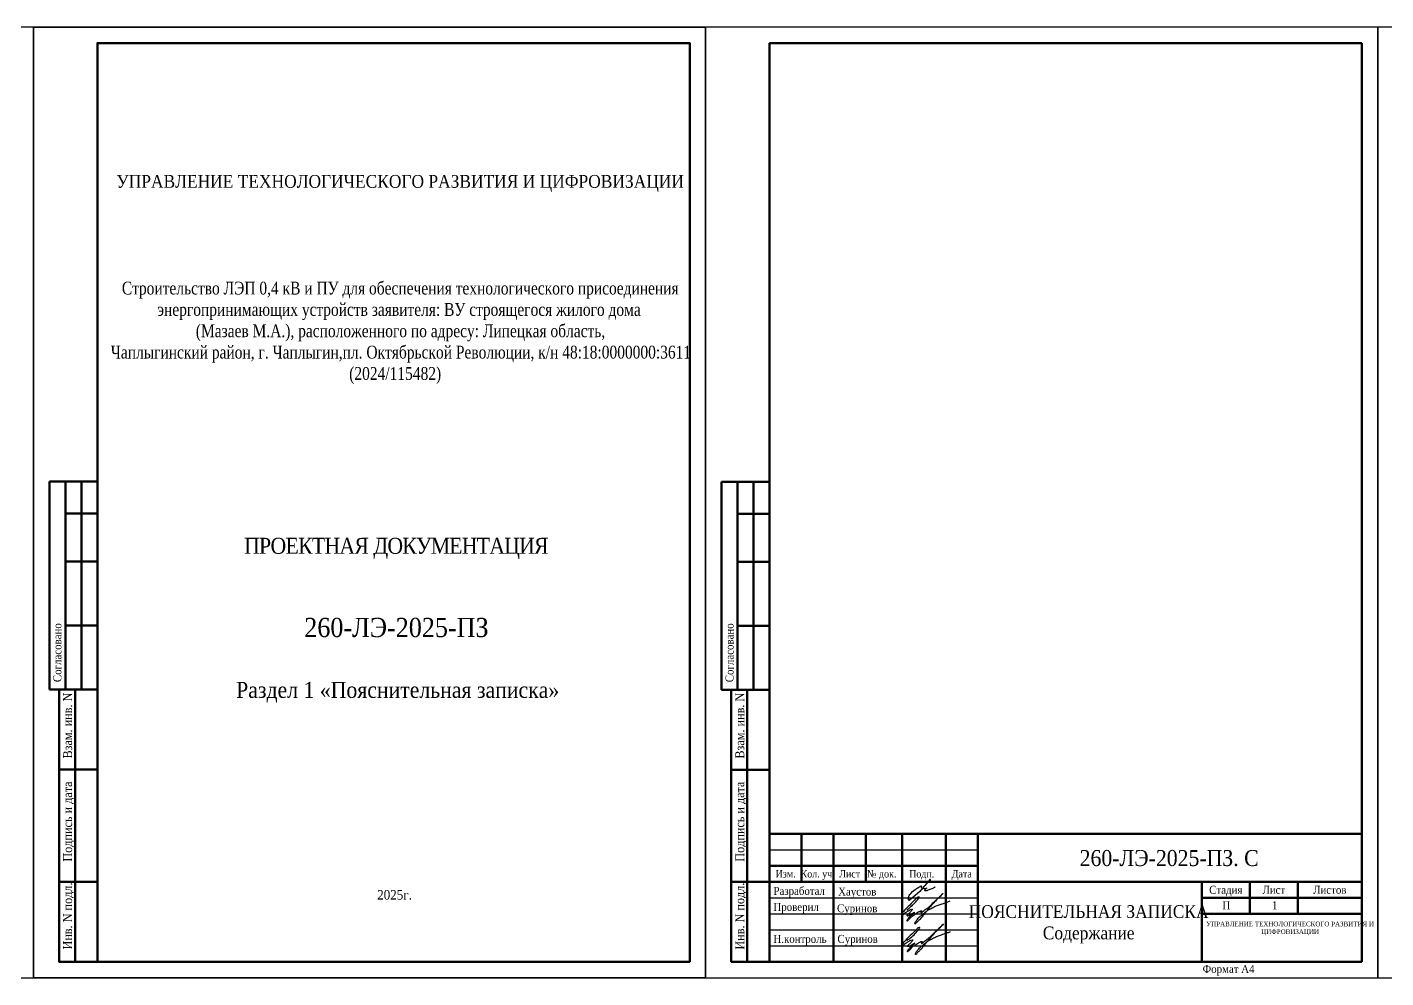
# Model space of a CAD drawing. Header units: millimetres. Extents: x 2174 to 8242, y 1757 to 2055.
# Drawn here: x 2801.7 to 3226.2, y 1758.5 to 2055.5 of the extents above; entities that cross this region are included whole.
import ezdxf
from ezdxf.enums import TextEntityAlignment as Align

# ---------------------------------------------------------------- set-up
doc = ezdxf.new("R2010")
doc.units = ezdxf.units.MM
doc.layers.add('П', color=7, linetype='Continuous')
doc.layers.add('Чертеж', color=7, linetype='Continuous')
doc.styles.add('стиль1', font='Times New Roman.ttf', dxfattribs={"width": 0.9, "height": 2})
doc.styles.add('стиль2', font='Times New Roman.ttf', dxfattribs={"width": 0.9, "height": 2.5})

# ---------------------------------------------------------------- blocks, each defined once
blk = doc.blocks.new('1')
at = {"lineweight": 30}
for p, q in [((630, 297), (420, 297)), ((420, 297), (420, 0)), ((630, 0), (630, 297)), ((420, 0), (630, 0))]:
    blk.add_line(p, q, dxfattribs=at)
blk = doc.blocks.new('Штамп б')
at = {"lineweight": 70}
for points in [[(20, 0), (8, 0), (8, 85), (20, 85)], [(13, 0), (13, 85)], [(8, 60), (20, 60)], [(8, 25), (20, 25)]]:
    blk.add_lwpolyline(points, dxfattribs=at)
at = {"lineweight": 25, "style": 'стиль1', "width": 0.9}
for s, p in [('Взам. инв. N', (12.06, 63.49)), ('Подпись и дата', (12.06, 31.28)), ('Инв. N подл.', (12.06, 3.82))]:
    blk.add_text(s, height=2.8, rotation=90, dxfattribs=at).set_placement(p)
blk = doc.blocks.new('A$C5B0935FB')
at = {"lineweight": 70}
for p, q in [((20, 65), (5, 65)), ((5, 0), (5, 65)), ((10, 55), (10, 65)), ((15, 0), (15, 65)), ((20, 0), (20, 65)), ((10, 40), (10, 55)), ((10, 55), (20, 55)), ((10, 20), (10, 40)), ((10, 40), (20, 40)), ((10, 0), (10, 20)), ((10, 20), (20, 20)), ((10, 0), (5, 0)), ((15, 0), (10, 0)), ((20, 0), (15, 0)), ((15, 0), (15, 0))]:
    blk.add_line(p, q, dxfattribs=at)
at = {"lineweight": 25, "style": 'стиль1', "width": 0.9}
blk.add_text('Согласовано', height=2.5, rotation=90, dxfattribs=at).set_placement((8.72, 2.35))
blk = doc.blocks.new('A$C7F1F469D')
at = {"color": 5, "lineweight": 25}
blk.add_spline([(-0.1, 1.78), (1.34, 2.93), (2.75, 4.33), (3.55, 5.31), (3.81, 5.64), (3.86, 5.8), (3.66, 5.81), (3.25, 5.7), (2.89, 5.36), (-1.09, 1.26), (-1.29, 0.98), (-1.47, 0.67), (-1.59, 0.28), (-1.54, 0.16), (-0.98, 0.55), (-0.42, 1.01), (0.34, 1.44), (1.08, 1.86), (1.69, 1.97), (1.62, 1.83), (1.26, 1.37), (0.56, 0.61), (0.16, 0.22), (0, 0), (0.24, -0.04), (0.82, 0.16), (1.44, 0.58), (2.18, 0.95), (2.33, 1.04), (1.93, 0.58), (1.28, 0.02), (0.64, -0.58), (0.1, -1.31), (-0.06, -1.68), (0.13, -1.59), (0.39, -1.41), (1.23, -0.56), (1.62, -0.16), (2.27, 0.27), (2.82, 0.65), (3.41, 1.04), (3.83, 1.25), (4.1, 1.35), (4.33, 1.44), (4.56, 1.45), (4.6, 1.35), (4.48, 1.19), (4.35, 0.92), (4.39, 0.82), (4.59, 0.91), (5.09, 1.34), (6.19, 2.18), (7.41, 3.21), (8.36, 4.22), (9.62, 5.31), (10.99, 6.68), (11.27, 6.98), (9.83, 5.51), (8.6, 4.26), (7.7, 3.28), (7.2, 2.7), (6.74, 2.12), (6.16, 1.41), (5.49, 0.62), (4.74, -0.34), (3.92, -1.29), (3.19, -1.94), (2.91, -2.31), (2.67, -2.58), (2.52, -2.55), (2.49, -2.26), (2.69, -1.9), (3.27, -1.11), (3.8, -0.52), (4.48, 0.07), (5.33, 0.79), (5.97, 1.29), (6.7, 1.77), (7.56, 2.21), (8.83, 2.91), (10.02, 3.35), (11.36, 3.83), (12.55, 4.24), (13.47, 4.57)], degree=3, dxfattribs=at)
blk = doc.blocks.new('Штамп фамилии')
at = {"layer": 'Чертеж', "color": 5, "lineweight": -2}
blk.add_lwpolyline([(47.77, 1.54), (47.84, 1.67), (47.92, 1.81), (47.96, 1.89), (48, 1.95), (48.03, 2.01), (48.06, 2.07), (48.06, 2.11), (48.06, 2.2), (48.04, 2.25), (48.01, 2.27), (47.96, 2.28), (47.9, 2.28), (47.86, 2.27), (47.81, 2.26), (47.74, 2.22), (47.68, 2.18), (47.62, 2.12), (47.55, 2.01), (45.56, -0.42), (44.71, -1.43), (43.25, -2.74), (41.5, -4.21), (41.39, -4.26), (41.31, -4.24), (41.27, -4.2), (41.23, -4.14), (41.16, -4.02), (41.1, -3.86), (41.09, -3.71), (41.09, -3.56), (41.12, -3.39), (41.16, -3.24), (41.2, -3.15), (41.26, -2.95), (41.35, -2.75), (41.59, -2.39), (41.85, -2.07), (42.44, -1.47), (42.8, -1.12), (43.26, -0.79), (43.84, -0.43), (44.4, -0.08), (45.06, 0.28), (45.14, 0.26), (45.15, 0.23), (45.16, 0.18), (45.1, -0.18), (45.18, -0.33), (45.24, -0.4), (45.3, -0.44), (45.4, -0.5), (45.56, -0.52), (45.76, -0.52), (46.6, -0.47), (46.69, -0.39), (46.75, -0.35), (46.77, -0.37), (46.78, -0.39), (46.77, -0.43), (46.75, -0.46), (46.74, -0.48), (46.69, -0.52), (46.58, -0.6), (46.22, -0.9), (46.18, -0.96), (46.17, -1.01), (46.17, -1.08), (46.2, -1.12), (46.33, -1.13), (46.47, -1.12), (46.89, -1.12), (46.98, -1.11), (47.13, -1.06), (47.33, -0.98), (48.8, -0.39), (48.96, -0.28), (49.11, -0.17), (49.26, -0.09), (49.37, -0.06), (49.51, 0.01)], dxfattribs=at)
at = {"layer": 'Чертеж', "color": 67, "lineweight": -2, "true_color": 0x727430}
for p in [(40.67, -8.99), (40.81, -18.55)]:
    blk.add_blockref('A$C7F1F469D', p, dxfattribs=at)
at = {"color": 7, "char_height": 2.5, "attachment_point": 4, "style": 'стиль1'}
for s, insert, width in [(' Разработал', (-1.9, -1.68), 17), ('Хаустов', (19.15, -1.89), 20), (' Проверил', (-1.9, -6.68), 17), (' Суринов', (17.96, -7.12), 20), (' Н.контроль', (-1.9, -16.68), 17), (' Суринов', (18.1, -16.68), 20)]:
    blk.add_mtext(s, dxfattribs=dict(at, insert=insert, width=width))
blk = doc.blocks.new('A$C31D65421')
blk.add_blockref('Штамп фамилии', (2.24, 18.43))

msp = doc.modelspace()

# ---------------------------------------------------------------- linework, layer by layer
at = {"layer": 'П', "linetype": 'Continuous', "lineweight": 0}
for points in [[(2593.703, 2055.49), (2803.703, 2055.49), (2803.703, 1758.49), (2593.703, 1758.49)], [(2803.703, 2055.49), (3013.703, 2055.49), (3013.703, 1758.49), (2803.703, 1758.49)], [(3013.703, 2055.49), (3223.703, 2055.49), (3223.703, 1758.49), (3013.703, 1758.49)], [(3223.703, 2055.49), (3433.703, 2055.49), (3433.703, 1758.49), (3223.703, 1758.49)]]:
    msp.add_lwpolyline(points, close=True, dxfattribs=at)
at = {"layer": 'П', "lineweight": 35}
msp.add_lwpolyline([(2803.703, 1758.49), (3013.703, 1758.49), (3013.703, 2055.49), (2803.703, 2055.49)], close=True, dxfattribs=at)
at = {"layer": 'Чертеж', "lineweight": 70}
msp.add_line((3218.703, 1763.49), (3218.703, 2050.49), dxfattribs=at)
at = {"layer": 'Чертеж', "linetype": 'Continuous', "lineweight": 70}
for p, q in [((3033.703, 1803.49), (3218.703, 1803.49)), ((3043.703, 1803.49), (3043.703, 1788.49)), ((3053.703, 1803.49), (3053.703, 1763.49)), ((3063.703, 1803.49), (3063.703, 1788.49)), ((3075.094, 1803.49), (3075.094, 1763.49)), ((3088.703, 1803.49), (3088.703, 1763.49)), ((3098.703, 1763.49), (3098.703, 1803.49)), ((3033.703, 1793.49), (3098.703, 1793.49)), ((3033.703, 1788.49), (3218.703, 1788.49)), ((3168.703, 1763.49), (3168.703, 1788.49)), ((3183.703, 1788.49), (3183.703, 1778.49)), ((3198.703, 1788.49), (3198.703, 1778.49)), ((3168.703, 1783.49), (3218.703, 1783.49))]:
    msp.add_line(p, q, dxfattribs=at)
at = {"layer": 'Чертеж', "linetype": 'Continuous', "lineweight": 30}
for p, q in [((3033.703, 1763.49), (3033.703, 1803.49)), ((3033.703, 1798.49), (3098.703, 1798.49)), ((3033.703, 1783.49), (3098.703, 1783.49)), ((3033.703, 1778.49), (3098.703, 1778.49)), ((3033.703, 1773.49), (3098.703, 1773.49)), ((3033.703, 1768.49), (3098.703, 1768.49))]:
    msp.add_line(p, q, dxfattribs=at)
at = {"layer": 'Чертеж', "color": 7, "lineweight": 70}
msp.add_line((3168.703, 1778.49), (3218.703, 1778.49), dxfattribs=at)
at = {"layer": 'Чертеж', "linetype": 'Continuous', "lineweight": 70, "ltscale": 100}
msp.add_line((3033.703, 1763.49), (3218.703, 1763.49), dxfattribs=at)
at = {"layer": 'Чертеж', "lineweight": 70}
msp.add_lwpolyline([(2823.72, 1763.526), (3008.72, 1763.526), (3008.72, 2050.526), (2823.72, 2050.526)], close=True, dxfattribs=at)
for points in [[(3008.72, 2050.526), (2823.72, 2050.526), (2823.72, 1763.526)], [(3218.703, 2050.49), (3033.703, 2050.49), (3033.703, 1763.49)]]:
    msp.add_lwpolyline(points, dxfattribs=at)

# ---------------------------------------------------------------- block references
at = {"layer": 'П', "lineweight": 30}
for p in [(2173.703, 1758.49), (2593.703, 1758.49), (2803.703, 1758.49)]:
    msp.add_blockref('1', p, dxfattribs=at)
at = {"layer": 'Чертеж'}
for p in [(2803.72, 1848.526), (3013.703, 1848.49)]:
    msp.add_blockref('A$C5B0935FB', p, dxfattribs=at)
at = {"layer": 'Чертеж', "lineweight": 25}
for p in [(2803.72, 1763.526), (3013.703, 1763.49)]:
    msp.add_blockref('Штамп б', p, dxfattribs=at)
at = {"layer": 'Чертеж', "linetype": 'Continuous', "lineweight": 0}
msp.add_blockref('A$C31D65421', (3033.703, 1768.49), dxfattribs=at)

# ---------------------------------------------------------------- texts
at = {"layer": 'Чертеж', "linetype": 'Continuous', "lineweight": 25, "style": 'стиль1', "width": 0.9}
for s, height, p in [('Изм.', 2.3, (3038.703, 1790.99)), ('Кол. уч.', 2.3, (3048.703, 1790.99)), ('Лист', 2.3, (3058.703, 1790.99)), ('№ док.', 2.3, (3068.703, 1790.99)), ('Подп.', 2.3, (3081.203, 1790.99)), ('Дата', 2.3, (3093.703, 1790.99)), ('Стадия', 2.5, (3176.203, 1785.99)), ('Лист', 2.5, (3191.203, 1785.99)), ('Листов', 2.5, (3208.703, 1785.99)), ('П', 2.5, (3176.378, 1781.154)), ('1', 2.5, (3191.454, 1781.154))]:
    msp.add_text(s, height=height, dxfattribs=at).set_placement(p, align=Align.MIDDLE_CENTER)
at = {"layer": 'Чертеж', "lineweight": 25, "style": 'стиль1', "width": 0.9}
msp.add_text('Формат А4', height=2.5, dxfattribs=at).set_placement((3168.964, 1760.018))
at = {"layer": 'Чертеж', "color": 1, "lineweight": 20, "insert": (2823.703, 2050.49), "char_height": 5, "width": 185.01678, "attachment_point": 1, "style": 'стиль1'}
msp.add_mtext('\\pi92.50839,t187.50839;{\\C256;\\P\\P\\H0.36x;\\P\\P\\P\\P\\P\\H0.94444x;\\P\\H2.353x;\\P\\pi5.92408,tz;\\H0.99998x;УПРАВЛЕНИЕ ТЕХНОЛОГИЧЕСКОГО РАЗВИТИЯ И ЦИФРОВИЗАЦИИ\\H0.75004x;\\P\\pi92.50839;\\P\\P\\pt187.50839;\\H1.6667x;\\P\\P\\pi7.63122,tz;\\H0.79994x;\\W0.8;Строительство ЛЭП 0,4 кВ и ПУ для обеспечения технологического присоединения\\P\\pi18.72738;энергопринимающих устройств заявителя: ВУ строящегося жилого дома\\P\\pi29.52246; (Мазаев М.А.), расположенного по адресу: Липецкая область,\\P\\pi4.17398;Чаплыгинский район, г. Чаплыгин,пл. Октябрьской Революции, к/н 48:18:0000000:3611 \\P\\pi78.65982;(2024/115482)\\P\\pi92.50839;\\P\\P\\pi185.01678;\\P\\pi92.50839,t187.50839;\\P\\P\\pi91.91776,t186.91776; \\P\\pi92.50839,t187.50839;\\P\\pi45.81832,t140.81832;\\H1.25x;\\W0.9;\\T0.95;ПРОЕКТНАЯ ДОКУМЕНТАЦИЯ\\H1.0001x;\\T1;\\P\\pi92.50839,t187.50839;\\P\\P\\pi64.61056,t159.61056;\\H1.1999x;260-ЛЭ-2025-ПЗ\\P\\pi92.50839,t187.50839;\\P\\pi43.32962,t138.32962;\\H0.83332x;Раздел 1 «Пояснительная записка»\\H1.0001x;\\P\\pi92.50839,t187.50839;\\P\\P\\P\\P\\P\\H0.59994x;\\P\\P\\P\\pi87.38968,t182.38968;2025г.}', dxfattribs=at)
at = {"layer": 'Чертеж', "lineweight": 25, "attachment_point": 5, "style": 'стиль2'}
for s, insert, char_height, width in [('260-ЛЭ-2025-ПЗ. С', (3158.508, 1795.862), 5, 119.88502), ('{\\H0.8x;УПРАВЛЕНИЕ ТЕХНОЛОГИЧЕСКОГО РАЗВИТИЯ И ЦИФРОВИЗАЦИИ}', (3196.299, 1773.882), 1.8, 54.19561)]:
    msp.add_mtext(s, dxfattribs=dict(at, insert=insert, char_height=char_height, width=width))
at = {"layer": 'Чертеж', "color": 7, "lineweight": 15, "insert": (3133.363, 1775.2), "char_height": 4, "width": 70.90542, "attachment_point": 5, "style": 'стиль1'}
msp.add_mtext('{\\W0.9;ПОЯСНИТЕЛЬНАЯ ЗАПИСКА \\PСодержание}', dxfattribs=at)

doc.saveas('drawing.dxf')
